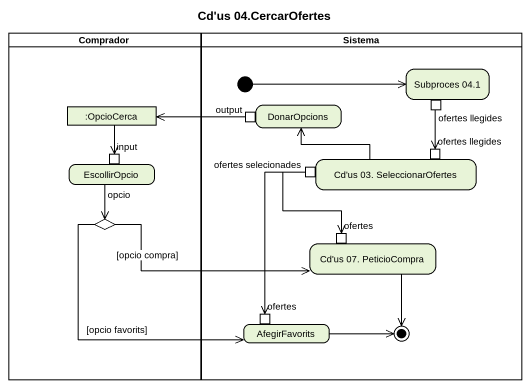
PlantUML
@startuml
title Cd'us 04.CercarOfertes
hide empty description
state Comprador <<partition>> {
  state ":OpcioCerca" as OpcioCerca <<object>>
  state EscollirOpcio {
    state input <<inputPin>>
  }
  state choice1 <<choice>>
}
state Sistema <<partition>> {
  state "Subproces 04.1" as Subproces_04_1 {
    state "ofertes llegides" as ofertes_llegides <<outputPin>>
  }
  state DonarOpcions {
    state output <<outputPin>>
  }
  state "Cd'us 03. SeleccionarOfertes" as Cd_us_03_SeleccionarOfertes {
    state "ofertes selecionades" as ofertes_selecionades <<outputPin>>
    state "ofertes llegides" as ofertes_llegides_2 <<inputPin>>
  }
  state "Cd'us 07. PeticioCompra" as Cd_us_07_PeticioCompra {
    state ofertes <<inputPin>>
  }
  state AfegirFavorits {
    state "ofertes" as ofertes_2 <<inputPin>>
  }
  [*] -right-> Subproces_04_1
  Cd_us_07_PeticioCompra --> [*]
  AfegirFavorits -right-> [*]
}
OpcioCerca --> input
ofertes_llegides --> ofertes_llegides_2
output -left-> OpcioCerca
EscollirOpcio --> choice1 : opcio
ofertes_selecionades --> ofertes
ofertes_selecionades --> ofertes_2
Cd_us_03_SeleccionarOfertes -left-> DonarOpcions
choice1 -right-> Cd_us_07_PeticioCompra : [opcio compra]
choice1 --> AfegirFavorits : [opcio favorits]
@enduml
